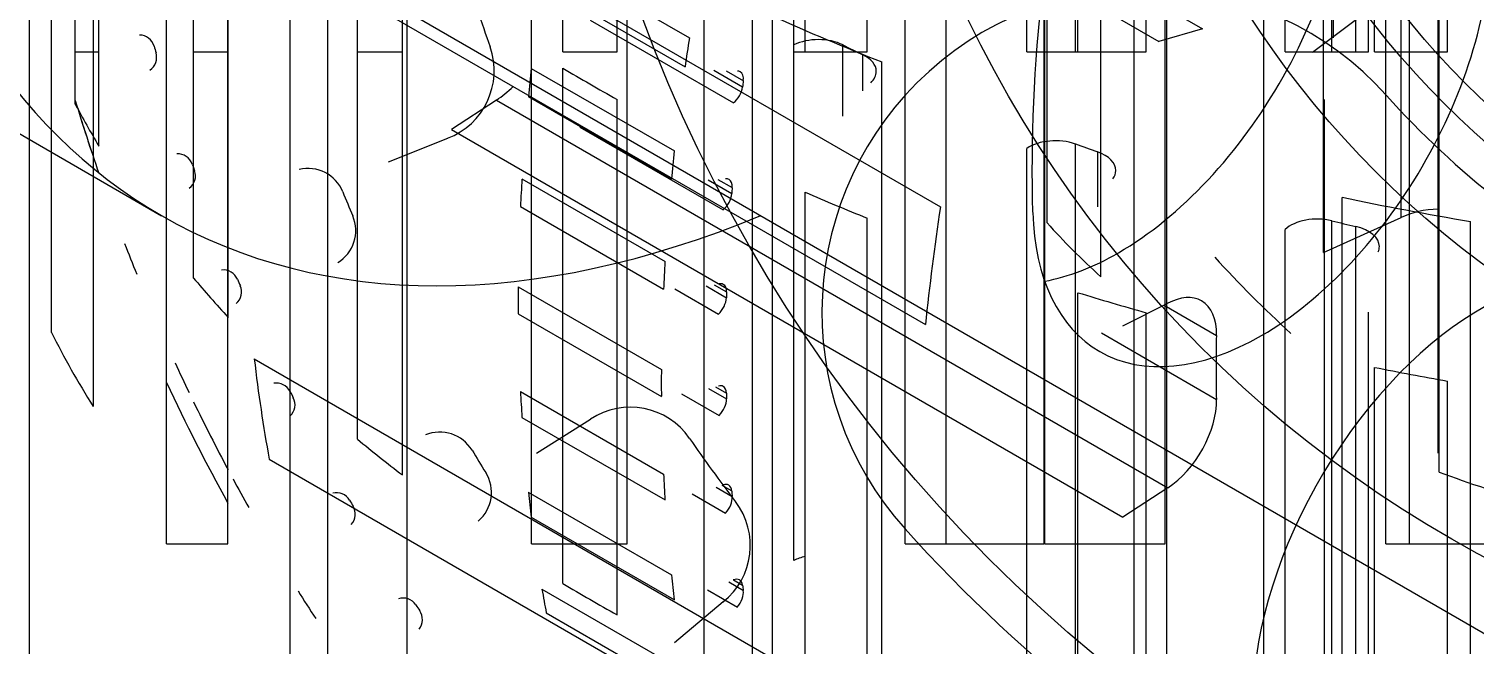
# Model space of a CAD drawing. Header units: millimetres. Extents: x 182.3 to 237.8, y 132.2 to 164.6.
# Drawn here: x 194.5 to 205.6, y 139.71 to 144.44 of the extents above; entities that cross this region are included whole.
import ezdxf

# ---------------------------------------------------------------- set-up
doc = ezdxf.new("R2010")
doc.units = ezdxf.units.MM
for name, color, linetype in [('V_06_Gears_Drive_Az_Pinion_0', 7, 'CONTINUOUS'), ('V_06_Gears_Drive_Az_Pinion_1', 7, 'CONTINUOUS'), ('V_06_Gears_Drive_Az_Pinion_2', 7, 'CONTINUOUS'), ('V_06_Gears_Drive_Az_Pinion_3', 7, 'CONTINUOUS'), ('V_06_Gears_Drive_El_Drive_Shaft_2', 7, 'CONTINUOUS'), ('V_06_Gears_Drive_El_Gear_2', 7, 'CONTINUOUS'), ('V_06_Gears_Drive_El_Gear_3', 7, 'CONTINUOUS'), ('V_06_Gears_Drive_El_Pinion_2', 7, 'CONTINUOUS'), ('V_06_Gears_Drive_El_Pinion_3', 7, 'CONTINUOUS'), ('V_06_Gears_Drive_El_Shaft_Bushing_0', 7, 'CONTINUOUS'), ('V_06_Gears_Drive_El_Shaft_Bushing_1', 7, 'CONTINUOUS'), ('V_06_Gears_Drive_El_Shaft_Bushing_2', 7, 'CONTINUOUS'), ('V_06_Gears_Drive_El_Shaft_Bushing_3', 7, 'CONTINUOUS'), ('V_06_Gears_Drive_Sensor_Gear_0', 7, 'CONTINUOUS'), ('V_06_Gears_Drive_Sensor_Gear_1', 7, 'CONTINUOUS'), ('V_06_Gears_Drive_Sensor_Gear_2', 7, 'CONTINUOUS'), ('V_06_Gears_Drive_Sensor_Gear_3', 7, 'CONTINUOUS'), ('V_06_Gears_Drive_Sensor_Idler_1', 7, 'CONTINUOUS'), ('V_06_Gears_Drive_Sensor_Idler_3', 7, 'CONTINUOUS')]:
    doc.layers.add(name, color=color, linetype=linetype)

msp = doc.modelspace()

# ---------------------------------------------------------------- linework, layer by layer
at = {"layer": 'V_06_Gears_Drive_Az_Pinion_0'}
for p, q in [((195.555, 140.484), (195.555, 149.229)), ((196.026, 140.484), (196.026, 149.229)), ((198.357, 140.484), (198.357, 149.229)), ((199.09, 140.484), (199.09, 149.229)), ((201.225, 140.484), (201.225, 149.229)), ((201.539, 140.484), (201.539, 149.229)), ((202.298, 140.484), (202.298, 149.229)), ((203.222, 140.484), (203.222, 149.229)), ((204.914, 140.484), (204.914, 149.229)), ((205.096, 140.484), (205.096, 149.229)), ((201.225, 140.484), (201.539, 140.484)), ((204.914, 140.484), (205.096, 140.484))]:
    msp.add_line(p, q, dxfattribs=at)
for points, degree in [([(202.292, 140.484), (202.292, 149.229)], 1), ([(195.555, 140.484), (195.775, 140.484), (196.026, 140.484)], 2), ([(198.357, 140.484), (198.711, 140.484), (199.09, 140.484)], 2), ([(201.539, 140.484), (201.712, 140.484), (202.063, 140.484), (202.292, 140.484)], 3), ([(202.298, 140.484), (202.753, 140.484), (203.222, 140.484)], 2)]:
    msp.add_open_spline(points, degree=degree, dxfattribs=at)
msp.add_open_spline([(205.096, 140.484), (205.147, 140.484), (205.251, 140.484), (205.38, 140.484), (205.51, 140.484), (205.663, 140.484), (205.798, 140.484)], degree=3, knots=[0, 0, 0, 0, 0.774619, 0.774619, 0.774619, 1.549237, 1.549237, 1.549237, 1.549237], dxfattribs=at)
at = {"layer": 'V_06_Gears_Drive_Az_Pinion_1'}
for p, q in [((197.711, 143.596), (197.257, 143.414)), ((198.396, 141.18), (198.809, 141.44)), ((199.828, 140.039), (199.453, 139.725))]:
    msp.add_line(p, q, dxfattribs=at)
msp.add_circle((210, 148.5), 6.559, dxfattribs=at)
for centre, radius, start, end in [((210, 148.5), 12.678, -163.3566, -160.6434), ((197.516, 144.115), 0.554, -69.4457, 19.319), ((210.001, 148.499), 15.957, -154.865, -151.1405), ((199.115, 140.978), 0.554, 34.681, 123.4457), ((210, 148.5), 12.678, -145.3566, -142.6434), ((199.482, 140.472), 0.554, -51.4457, 37.319)]:
    msp.add_arc(centre, radius, start, end, dxfattribs=at)
at = {"layer": 'V_06_Gears_Drive_Az_Pinion_2'}
for p, q in [((195.555, 140.484), (195.555, 149.229)), ((196.026, 140.484), (196.026, 149.229)), ((198.357, 140.484), (198.357, 149.229)), ((199.09, 140.484), (199.09, 149.229)), ((201.225, 140.484), (201.225, 149.229)), ((201.539, 140.484), (201.539, 149.229)), ((202.298, 140.484), (202.298, 149.229)), ((203.222, 140.484), (203.222, 149.229)), ((204.914, 140.484), (204.914, 149.229)), ((205.096, 140.484), (205.096, 149.229)), ((201.225, 140.484), (201.539, 140.484)), ((204.914, 140.484), (205.096, 140.484))]:
    msp.add_line(p, q, dxfattribs=at)
for points, degree in [([(202.292, 140.484), (202.292, 149.229)], 1), ([(195.555, 140.484), (195.775, 140.484), (196.026, 140.484)], 2), ([(198.357, 140.484), (198.711, 140.484), (199.09, 140.484)], 2), ([(201.539, 140.484), (201.712, 140.484), (202.063, 140.484), (202.292, 140.484)], 3), ([(202.298, 140.484), (202.753, 140.484), (203.222, 140.484)], 2)]:
    msp.add_open_spline(points, degree=degree, dxfattribs=at)
msp.add_open_spline([(205.096, 140.484), (205.147, 140.484), (205.251, 140.484), (205.38, 140.484), (205.51, 140.484), (205.663, 140.484), (205.798, 140.484)], degree=3, knots=[0, 0, 0, 0, 0.774619, 0.774619, 0.774619, 1.549237, 1.549237, 1.549237, 1.549237], dxfattribs=at)
at = {"layer": 'V_06_Gears_Drive_Az_Pinion_3'}
for p, q in [((194.672, 142.107), (194.672, 149.247)), ((194.993, 141.538), (194.993, 148.678)), ((200.052, 139.632), (200.052, 146.772)), ((196.793, 139.498), (196.793, 146.638)), ((199.683, 139.446), (199.683, 146.586)), ((197.403, 139.013), (197.403, 146.153)), ((203.979, 138.227), (203.979, 145.367)), ((203.234, 138.103), (203.234, 145.243)), ((204.514, 144.366), (204.514, 145.21)), ((202.983, 137.861), (202.983, 145.001)), ((200.207, 137.395), (200.207, 144.535)), ((201.046, 137.043), (201.046, 144.183)), ((204.579, 136.003), (204.579, 143.143)), ((205.565, 135.818), (205.565, 142.958))]:
    msp.add_line(p, q, dxfattribs=at)
for centre, start_param, end_param in [((210.001, 151.808), 4.05152, 4.116525), ((210.001, 151.808), 4.365679, 4.430684), ((210, 144.667), 3.423201, 3.488206)]:
    msp.add_ellipse(centre, major_axis=(15.957, 0), ratio=0.57735, start_param=start_param, end_param=end_param, dxfattribs=at)
msp.add_open_spline([(204.443, 136.753), (204.443, 143.893)], degree=1, dxfattribs=at)
at = {"layer": 'V_06_Gears_Drive_El_Drive_Shaft_2'}
msp.add_circle((210, 148.5), 6.333, dxfattribs=at)
at = {"layer": 'V_06_Gears_Drive_El_Gear_2'}
for centre, radius, start, end in [((203.072, 142.262), 2.486, 42, -138), ((195.346, 144.271), 0.118, 16.0382, 89.267), ((195.361, 144.219), 0.118, -56.867, 16.3618), ((210, 148.5), 15.134, -163.902, -163.698), ((210, 148.5), 6.837, -138, -118), ((210, 148.5), 15.833, -162.4564, -161.5438), ((195.64, 143.359), 0.118, 19.6382, 92.867), ((195.659, 143.308), 0.118, -53.267, 19.9618), ((210, 148.5), 15.134, -160.302, -160.098), ((210, 148.5), 15.833, -158.8564, -157.9438), ((195.991, 142.468), 0.118, 23.2382, 96.467), ((196.013, 142.418), 0.118, -49.667, 23.5618), ((210, 148.5), 15.134, -156.702, -156.498), ((210, 148.5), 15.833, -155.2564, -154.3438), ((196.398, 141.6), 0.118, 26.8382, 100.067), ((210, 148.5), 15.134, -153.102, -152.898), ((196.423, 141.551), 0.118, -46.067, 27.1618), ((210, 148.5), 15.833, -151.6564, -150.7438), ((196.858, 140.759), 0.118, 30.4382, 103.667), ((210, 148.5), 15.134, -149.502, -149.298), ((196.886, 140.713), 0.118, -42.467, 30.7618), ((210, 148.5), 11.809, -138, -118), ((210, 148.5), 15.833, -148.0564, -147.1438), ((197.37, 139.95), 0.118, 34.0382, 107.267), ((210, 148.5), 15.134, -145.902, -145.698), ((197.401, 139.904), 0.118, -38.867, 34.3618)]:
    msp.add_arc(centre, radius, start, end, dxfattribs=at)
at = {"layer": 'V_06_Gears_Drive_El_Gear_3'}
for p, q in [((198.47, 145.001), (199.569, 144.367)), ((198.437, 144.78), (199.535, 144.145)), ((198.807, 144.503), (199.906, 143.868)), ((198.355, 144.133), (199.453, 143.499)), ((199.756, 144.118), (199.977, 143.99)), ((199.851, 144.113), (199.983, 144.037)), ((198.332, 143.916), (199.431, 143.282)), ((198.728, 143.682), (199.827, 143.048)), ((198.283, 143.284), (199.382, 142.65)), ((199.712, 143.277), (199.894, 143.172)), ((199.787, 143.281), (199.897, 143.218)), ((198.272, 143.072), (199.37, 142.438)), ((198.255, 142.456), (199.354, 141.822)), ((199.457, 142.44), (199.791, 142.247)), ((199.697, 142.463), (199.853, 142.373)), ((199.759, 142.473), (199.854, 142.418)), ((198.255, 142.25), (199.354, 141.616)), ((199.716, 141.677), (199.854, 141.598)), ((199.768, 141.69), (199.853, 141.641)), ((198.272, 141.654), (199.37, 141.02)), ((199.509, 141.636), (199.797, 141.47)), ((198.283, 141.455), (199.382, 140.821)), ((198.332, 140.88), (199.431, 140.246)), ((199.774, 140.919), (199.897, 140.848)), ((199.817, 140.934), (199.894, 140.89)), ((199.591, 140.867), (199.846, 140.72)), ((198.355, 140.688), (199.453, 140.054)), ((198.437, 140.137), (199.535, 139.503)), ((199.707, 140.131), (199.937, 139.999)), ((199.87, 140.192), (199.983, 140.127)), ((199.907, 140.208), (199.977, 140.167)), ((198.47, 139.954), (199.569, 139.32))]:
    msp.add_line(p, q, dxfattribs=at)
for centre, major_axis, start_param, end_param in [((210.549, 148.183), (-5.905, -10.227), 5.183628, 5.532694), ((202.862, 144.748), (-1.243, -2.153), 0.785398, 2.391101), ((203.961, 144.113), (-1.243, -2.153), 0.785398, 2.391101), ((210.549, 148.183), (-7.917, -13.712), 5.301326, 5.317254), ((209.451, 148.817), (-7.917, -13.712), 5.364158, 5.380086), ((199.9, 144.005), (0.059, 0.102), 0, -5.950403), ((199.9, 144.005), (0.059, 0.102), -0.945301, 0), ((199.894, 143.957), (0.059, 0.102), -2.217738, -0.939654), ((210.549, 148.183), (-7.567, -13.107), 5.338928, 5.342487), ((198.712, 143.767), (0.059, 0.102), -2.154906, -2.109455), ((210.549, 148.183), (-7.917, -13.712), 5.364158, 5.380086), ((209.451, 148.817), (-7.917, -13.712), 5.42699, 5.442918), ((199.814, 143.179), (0.059, 0.102), 0, -5.887571), ((199.814, 143.179), (0.059, 0.102), -0.88247, 0), ((210.549, 148.183), (-7.567, -13.107), 5.40176, 5.405319), ((199.811, 143.133), (0.059, 0.102), -2.154906, -0.876822), ((203.961, 144.113), (-1.243, -2.153), 5.532694, 0), ((205.65, 140.261), (-1.243, -2.153), 3.141593, 6.230825), ((202.862, 144.748), (-1.243, -2.153), 0.457762, 0.785398), ((210.549, 148.183), (-7.917, -13.712), 5.42699, 5.442918), ((209.451, 148.817), (-7.917, -13.712), 5.489822, 5.50575), ((199.77, 142.373), (0.059, 0.102), 0, -5.824739), ((199.77, 142.373), (0.059, 0.102), -0.819638, 0), ((199.769, 142.328), (0.059, 0.102), -2.092074, -0.81399), ((210.549, 148.183), (-7.567, -13.107), 5.464591, 5.468151), ((203.961, 144.113), (-1.243, -2.153), 0, 0.785398), ((210.549, 148.183), (-7.917, -13.712), 5.489822, 5.50575), ((199.769, 141.59), (0.059, 0.102), 0, -5.761908), ((199.769, 141.59), (0.059, 0.102), -0.756806, 0), ((209.451, 148.817), (-7.917, -13.712), 5.552654, 5.568582), ((199.77, 141.546), (0.059, 0.102), -2.029242, -0.751159), ((210.549, 148.183), (-7.567, -13.107), 5.527423, 5.530983), ((210.549, 148.183), (-7.917, -13.712), 5.552654, 5.568582), ((209.451, 148.817), (-7.917, -13.712), 5.615486, 5.631413), ((199.811, 140.833), (0.059, 0.102), 0, -5.699076), ((199.811, 140.833), (0.059, 0.102), -0.693974, 0), ((210.549, 148.183), (-7.567, -13.107), 5.590255, 5.593815), ((199.814, 140.791), (0.059, 0.102), -1.96641, -0.688327), ((210.549, 148.183), (-7.917, -13.712), 5.615486, 5.631413), ((199.894, 140.105), (0.059, 0.102), 0, -5.636244), ((209.451, 148.817), (-7.917, -13.712), 5.678317, 5.694245), ((199.9, 140.064), (0.059, 0.102), -1.903578, -0.625495), ((199.894, 140.105), (0.059, 0.102), -0.631142, 0), ((210.549, 148.183), (-7.567, -13.107), 5.653087, 5.656647)]:
    msp.add_ellipse(centre, major_axis=major_axis, ratio=0.57735, start_param=start_param, end_param=end_param, dxfattribs=at)
at = {"layer": 'V_06_Gears_Drive_El_Pinion_2'}
for p, q in [((197.711, 143.596), (197.257, 143.414)), ((198.396, 141.18), (198.809, 141.44)), ((199.828, 140.039), (199.453, 139.725))]:
    msp.add_line(p, q, dxfattribs=at)
for centre, radius, start, end in [((210, 148.5), 12.678, -163.3566, -160.6434), ((197.516, 144.115), 0.554, -69.4457, 19.319), ((210.001, 148.499), 15.957, -154.865, -151.1405), ((199.115, 140.978), 0.554, 34.681, 123.4457), ((210, 148.5), 12.678, -145.3566, -142.6434), ((199.482, 140.472), 0.554, -51.4457, 37.319)]:
    msp.add_arc(centre, radius, start, end, dxfattribs=at)
at = {"layer": 'V_06_Gears_Drive_El_Pinion_3'}
for p, q in [((198.355, 147.411), (203.508, 144.436)), ((198.02, 147.315), (203.173, 144.34)), ((196.342, 146.045), (201.495, 143.07)), ((196.228, 145.142), (201.381, 142.167)), ((203.508, 144.436), (203.173, 144.34)), ((198.088, 143.89), (197.743, 143.664)), ((198.088, 143.89), (203.24, 140.915)), ((197.743, 143.664), (202.896, 140.689)), ((202.896, 142.157), (203.24, 142.33)), ((203.212, 142.316), (203.615, 142.083)), ((202.731, 142.103), (203.615, 141.593)), ((196.228, 141.904), (201.381, 138.929)), ((196.343, 141.134), (201.495, 138.159)), ((203.24, 140.915), (202.896, 140.689))]:
    msp.add_line(p, q, dxfattribs=at)
for centre, major_axis, start_param, end_param in [((198.07, 144.332), (0.277, 0.48), -2.311614, -1.978502), ((212.576, 147.011), (-7.978, -13.819), 5.308157, 5.373162), ((203.223, 141.868), (0.277, 0.48), 0, -5.542367), ((203.223, 141.868), (0.277, 0.48), -0.808419, 0), ((212.576, 147.012), (-6.339, -10.979), 5.474109, 5.521465), ((207.424, 149.986), (-7.978, -13.819), 5.622316, 5.687321), ((203.223, 141.357), (0.277, 0.48), -2.311614, -0.762377)]:
    msp.add_ellipse(centre, major_axis=major_axis, ratio=0.57735, start_param=start_param, end_param=end_param, dxfattribs=at)
at = {"layer": 'V_06_Gears_Drive_El_Shaft_Bushing_0'}
for points in [[(194.5, 160), (194.5, 159.712), (194.5, 158.861), (194.5, 157.491), (194.5, 155.67), (194.5, 153.49), (194.5, 151.059), (194.5, 148.5), (194.5, 145.941), (194.5, 143.51), (194.5, 141.33), (194.5, 139.509), (194.5, 138.139), (194.5, 137.288), (194.5, 137)], [(196.5, 160), (196.5, 159.712), (196.5, 158.861), (196.5, 157.491), (196.5, 155.67), (196.5, 153.49), (196.5, 151.059), (196.5, 148.5), (196.5, 145.941), (196.5, 143.51), (196.5, 141.33), (196.5, 139.509), (196.5, 138.139), (196.5, 137.288), (196.5, 137)]]:
    msp.add_open_spline(points, degree=1, dxfattribs=at)
at = {"layer": 'V_06_Gears_Drive_El_Shaft_Bushing_1'}
for points in [[(194.5, 148.5), (194.5, 147.212), (194.5, 145.941), (194.5, 144.702), (194.5, 143.51), (194.5, 142.382), (194.5, 141.33), (194.5, 140.368), (194.5, 139.509), (194.5, 138.763), (194.5, 138.139), (194.5, 137.645), (194.5, 137.288), (194.5, 137.072), (194.5, 137)], [(196.5, 148.5), (196.5, 147.212), (196.5, 145.941), (196.5, 144.702), (196.5, 143.51), (196.5, 142.382), (196.5, 141.33), (196.5, 140.368), (196.5, 139.509), (196.5, 138.763), (196.5, 138.139), (196.5, 137.645), (196.5, 137.288), (196.5, 137.072), (196.5, 137)]]:
    msp.add_open_spline(points, degree=1, dxfattribs=at)
at = {"layer": 'V_06_Gears_Drive_El_Shaft_Bushing_2'}
for radius in [11.5, 9.2, 7.3]:
    msp.add_circle((210, 148.5), radius, dxfattribs=at)
at = {"layer": 'V_06_Gears_Drive_El_Shaft_Bushing_3'}
for p, q in [((196.667, 144.994), (217.173, 133.155)), ((194.103, 143.819), (195.517, 143.002))]:
    msp.add_line(p, q, dxfattribs=at)
for centre, start_param, end_param in [((199.853, 153.778), 3.926991, 0), ((201.267, 152.962), 3.926991, 0), ((201.267, 152.962), 0, 0.643501)]:
    msp.add_ellipse(centre, major_axis=(-5.75, -9.959), ratio=0.57735, start_param=start_param, end_param=end_param, dxfattribs=at)
at = {"layer": 'V_06_Gears_Drive_Sensor_Gear_0'}
for p, q in [((194.853, 144.261), (194.853, 149.106)), ((195.035, 144.261), (195.035, 149.106)), ((195.762, 144.261), (195.762, 149.106)), ((196.028, 144.261), (196.028, 149.106)), ((197.02, 144.261), (197.02, 149.106)), ((197.365, 144.261), (197.365, 149.106)), ((198.598, 144.261), (198.598, 149.106)), ((199.014, 144.261), (199.014, 149.106)), ((200.371, 144.261), (200.371, 149.106)), ((200.457, 144.261), (200.457, 149.106)), ((200.933, 144.261), (200.933, 149.106)), ((202.16, 144.261), (202.16, 149.106)), ((202.532, 144.261), (202.532, 149.106)), ((202.551, 144.261), (202.551, 149.106)), ((203.075, 144.261), (203.075, 149.106)), ((204.142, 144.261), (204.142, 149.106)), ((204.5, 144.261), (204.5, 149.106)), ((204.685, 144.261), (204.685, 149.106)), ((204.829, 144.261), (204.829, 149.106)), ((205.387, 144.261), (205.387, 149.106))]:
    msp.add_line(p, q, dxfattribs=at)
for points, degree in [([(204.781, 144.261), (204.781, 149.106)], 1), ([(194.853, 144.261), (194.939, 144.261), (195.035, 144.261)], 2), ([(195.762, 144.261), (195.89, 144.261), (196.028, 144.261)], 2), ([(197.02, 144.261), (197.188, 144.261), (197.365, 144.261)], 2), ([(198.598, 144.261), (198.802, 144.261), (199.014, 144.261)], 2), ([(200.371, 144.261), (200.41, 144.261), (200.457, 144.261)], 2), ([(200.457, 144.261), (200.692, 144.261), (200.933, 144.261)], 2), ([(202.16, 144.261), (202.248, 144.261), (202.415, 144.261), (202.532, 144.261)], 3), ([(202.532, 144.261), (202.551, 144.261)], 1), ([(202.551, 144.261), (202.811, 144.261), (203.075, 144.261)], 2), ([(204.142, 144.261), (204.212, 144.261), (204.373, 144.261), (204.5, 144.261)], 3), ([(204.5, 144.261), (204.685, 144.261)], 1), ([(204.685, 144.261), (204.74, 144.261), (204.781, 144.261)], 2), ([(204.829, 144.261), (205.387, 144.261)], 1)]:
    msp.add_open_spline(points, degree=degree, dxfattribs=at)
at = {"layer": 'V_06_Gears_Drive_Sensor_Gear_1'}
for centre, radius, start, end in [((210, 148.499), 15.833, -163.0649, -160.9395), ((196.641, 143.077), 0.288, 22.0242, 103.6741), ((210, 148.5), 14.13, -157.9065, -157.0935), ((196.719, 142.888), 0.288, -58.6731, 22.9758), ((210, 148.499), 15.833, -154.0649, -151.9395), ((197.653, 141.054), 0.288, 31.0242, 112.6741), ((210, 148.5), 14.13, -148.9065, -148.0935), ((197.761, 140.879), 0.288, -49.6731, 31.9758)]:
    msp.add_arc(centre, radius, start, end, dxfattribs=at)
at = {"layer": 'V_06_Gears_Drive_Sensor_Gear_2'}
for p, q in [((194.853, 144.261), (194.853, 149.106)), ((195.035, 144.261), (195.035, 149.106)), ((195.762, 144.261), (195.762, 149.106)), ((196.028, 144.261), (196.028, 149.106)), ((197.02, 144.261), (197.02, 149.106)), ((197.365, 144.261), (197.365, 149.106)), ((198.598, 144.261), (198.598, 149.106)), ((199.014, 144.261), (199.014, 149.106)), ((200.371, 144.261), (200.371, 149.106)), ((200.457, 144.261), (200.457, 149.106)), ((200.933, 144.261), (200.933, 149.106)), ((202.16, 144.261), (202.16, 149.106)), ((202.532, 144.261), (202.532, 149.106)), ((202.551, 144.261), (202.551, 149.106)), ((203.075, 144.261), (203.075, 149.106)), ((204.142, 144.261), (204.142, 149.106)), ((204.5, 144.261), (204.5, 149.106)), ((204.685, 144.261), (204.685, 149.106)), ((204.829, 144.261), (204.829, 149.106)), ((205.387, 144.261), (205.387, 149.106))]:
    msp.add_line(p, q, dxfattribs=at)
for points, degree in [([(204.781, 144.261), (204.781, 149.106)], 1), ([(194.853, 144.261), (194.939, 144.261), (195.035, 144.261)], 2), ([(195.762, 144.261), (195.89, 144.261), (196.028, 144.261)], 2), ([(197.02, 144.261), (197.188, 144.261), (197.365, 144.261)], 2), ([(198.598, 144.261), (198.802, 144.261), (199.014, 144.261)], 2), ([(200.371, 144.261), (200.41, 144.261), (200.457, 144.261)], 2), ([(200.457, 144.261), (200.692, 144.261), (200.933, 144.261)], 2), ([(202.16, 144.261), (202.248, 144.261), (202.415, 144.261), (202.532, 144.261)], 3), ([(202.532, 144.261), (202.551, 144.261)], 1), ([(202.551, 144.261), (202.811, 144.261), (203.075, 144.261)], 2), ([(204.142, 144.261), (204.212, 144.261), (204.373, 144.261), (204.5, 144.261)], 3), ([(204.5, 144.261), (204.685, 144.261)], 1), ([(204.685, 144.261), (204.74, 144.261), (204.781, 144.261)], 2), ([(204.829, 144.261), (205.387, 144.261)], 1)]:
    msp.add_open_spline(points, degree=degree, dxfattribs=at)
at = {"layer": 'V_06_Gears_Drive_Sensor_Gear_3'}
for p, q in [((194.853, 143.859), (194.853, 147.815)), ((195.035, 143.537), (195.035, 147.492)), ((195.762, 142.524), (195.762, 146.479)), ((196.028, 142.222), (196.028, 146.177)), ((197.02, 141.287), (197.02, 145.243)), ((197.365, 141.013), (197.365, 144.968)), ((200.371, 140.357), (200.371, 144.313)), ((200.747, 143.767), (200.747, 144.312)), ((200.9, 143.96), (200.9, 144.237)), ((198.598, 140.179), (198.598, 144.135)), ((199.014, 139.94), (199.014, 143.895)), ((202.532, 139.597), (202.532, 143.552)), ((202.16, 139.563), (202.16, 143.519)), ((202.703, 143.071), (202.703, 143.492)), ((200.457, 139.228), (200.457, 143.183)), ((200.933, 139.028), (200.933, 142.984)), ((204.142, 138.941), (204.142, 142.896)), ((204.5, 139.008), (204.5, 142.963)), ((204.685, 138.963), (204.685, 142.919)), ((202.551, 138.456), (202.551, 142.411)), ((203.075, 138.302), (203.075, 142.257)), ((204.829, 137.882), (204.829, 141.838)), ((205.387, 137.777), (205.387, 141.733))]:
    msp.add_line(p, q, dxfattribs=at)
for centre, major_axis, start_param, end_param in [((200.559, 144.187), (-0.288, 0), -2.285959, -0.860899), ((210, 150.478), (14.13, 0), 3.998435, 4.012626), ((200.715, 144.11), (-0.288, 0), -3.141593, -2.269351), ((210, 150.477), (15.833, 0), 3.908404, 3.9455), ((200.715, 144.11), (-0.288, 0), -3.694393, -3.141593), ((210, 146.522), (15.833, 0), 3.437165, 3.474261), ((202.379, 143.411), (-0.288, 0), -2.128879, -0.70382), ((210, 150.478), (14.13, 0), 4.155515, 4.169705), ((202.554, 143.349), (-0.288, 0), -3.141593, -2.112272), ((202.554, 143.349), (-0.288, 0), -3.537314, -3.141593), ((210.001, 150.477), (15.833, 0), 4.065484, 4.10258), ((204.388, 142.81), (-0.288, 0), -1.9718, -0.54674), ((210, 150.478), (14.13, 0), 4.312595, 4.326785), ((204.577, 142.765), (-0.288, 0), -3.141593, -1.955192), ((204.577, 142.765), (-0.288, 0), -3.380234, -3.141593), ((210, 146.522), (15.833, 0), 3.594245, 3.631341), ((210.001, 150.478), (15.833, 0), 4.222563, 4.259659), ((210.001, 150.478), (15.833, 0), 4.379643, 4.416739), ((210, 146.522), (15.833, 0), 3.751324, 3.78842), ((200.559, 140.231), (-0.288, 0), -1.211851, -0.860899), ((210, 146.522), (15.833, 0), 3.908404, 3.9455)]:
    msp.add_ellipse(centre, major_axis=major_axis, ratio=0.57735, start_param=start_param, end_param=end_param, dxfattribs=at)
msp.add_open_spline([(204.781, 138.308), (204.781, 142.263)], degree=1, dxfattribs=at)
at = {"layer": 'V_06_Gears_Drive_Sensor_Idler_1'}
msp.add_line((204.957, 144.709), (204.353, 144.254), dxfattribs=at)
msp.add_arc((210.001, 148.499), 8.647, -137.742, -132.2612, dxfattribs=at)
at = {"layer": 'V_06_Gears_Drive_Sensor_Idler_3'}
for p, q in [((202.314, 142.947), (202.314, 149.479)), ((205.033, 142.988), (205.033, 149.52)), ((204.437, 142.719), (204.437, 149.251)), ((202.727, 142.534), (202.727, 149.066)), ((205.324, 141.035), (205.324, 147.567)), ((204.437, 142.719), (205.033, 142.988))]:
    msp.add_line(p, q, dxfattribs=at)
for centre, major_axis, start_param, end_param in [((205.339, 142.779), (-0.475, 0), -1.523528, -0.868741), ((210.001, 145.234), (8.647, 0), 3.617334, 3.712993), ((210.001, 145.234), (8.647, 0), 4.140933, 4.236591)]:
    msp.add_ellipse(centre, major_axis=major_axis, ratio=0.57735, start_param=start_param, end_param=end_param, dxfattribs=at)
msp.add_open_spline([(205.317, 141.179), (205.317, 147.711)], degree=1, dxfattribs=at)

doc.saveas('drawing.dxf')
